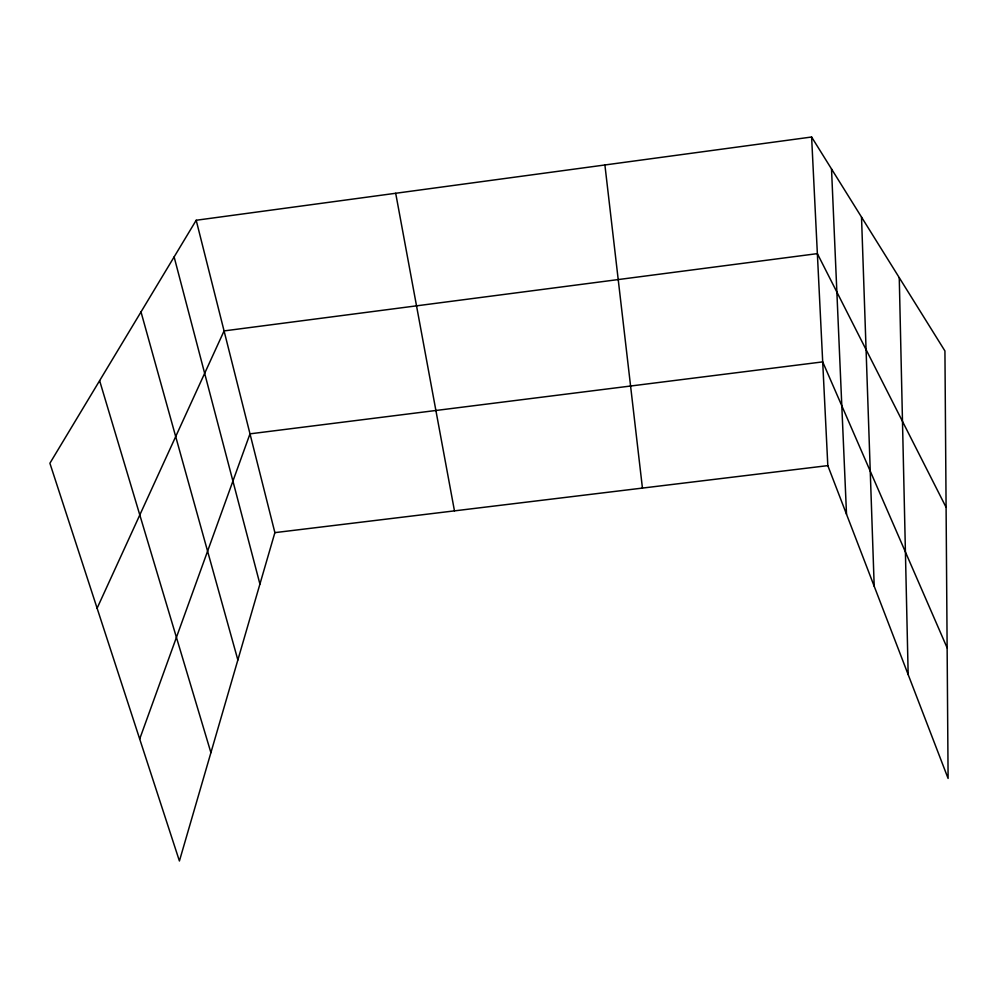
<?xml version="1.0" encoding="UTF-8"?>
<svg xmlns="http://www.w3.org/2000/svg" width="998" height="998" viewBox="0 0 998 998"><rect width="100%" height="100%" fill="white"/><g stroke="black" fill="none" stroke-linecap="round" stroke-linejoin="round"><path stroke-width="1.5" d="M196.194 220.259L274.887 532.633L179.415 860.987L49.9 463.247L196.194 220.259L811.611 137.013L944.931 350.959L948.1 778.44L827.816 465.617L811.611 137.013M139.695 738.994L249.999 433.843L822.701 361.887L947.127 647.839M97.105 608.231L224.076 330.912L817.362 253.629L946.092 507.321M274.887 532.633L827.816 465.617M99.625 380.675L210.915 752.654M141.005 311.925L237.861 659.965M174.126 256.923L259.929 584.08M395.695 193.275L454.464 510.864M604.9 164.982L642.438 488.084M831.521 168.974L846.516 514.244M861.524 217.127L874.198 586.238M899.26 277.669L908.168 674.586"/></g></svg>
